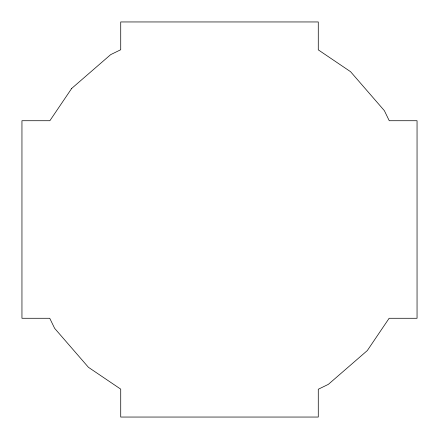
<?xml version="1.0" encoding="UTF-8"?>
<svg xmlns="http://www.w3.org/2000/svg" width="439" height="439" viewBox="0 0 439 439"><rect width="100%" height="100%" fill="white"/><g stroke="black" fill="none" stroke-linecap="round" stroke-linejoin="round"><path stroke-width="0.66" d="M71.694 88.431L49.859 120.725L21.95 120.725L21.95 318.275L49.744 318.275L54.645 328.35L88.431 367.306L120.725 389.141L120.725 417.05L318.275 417.05L318.275 389.256L328.35 384.355L367.306 350.569L389.141 318.275L417.05 318.275L417.05 120.725L389.256 120.725L384.355 110.65L350.569 71.694L318.275 49.859L318.275 21.95L120.725 21.95L120.725 49.744L110.65 54.645L71.694 88.431"/></g></svg>
